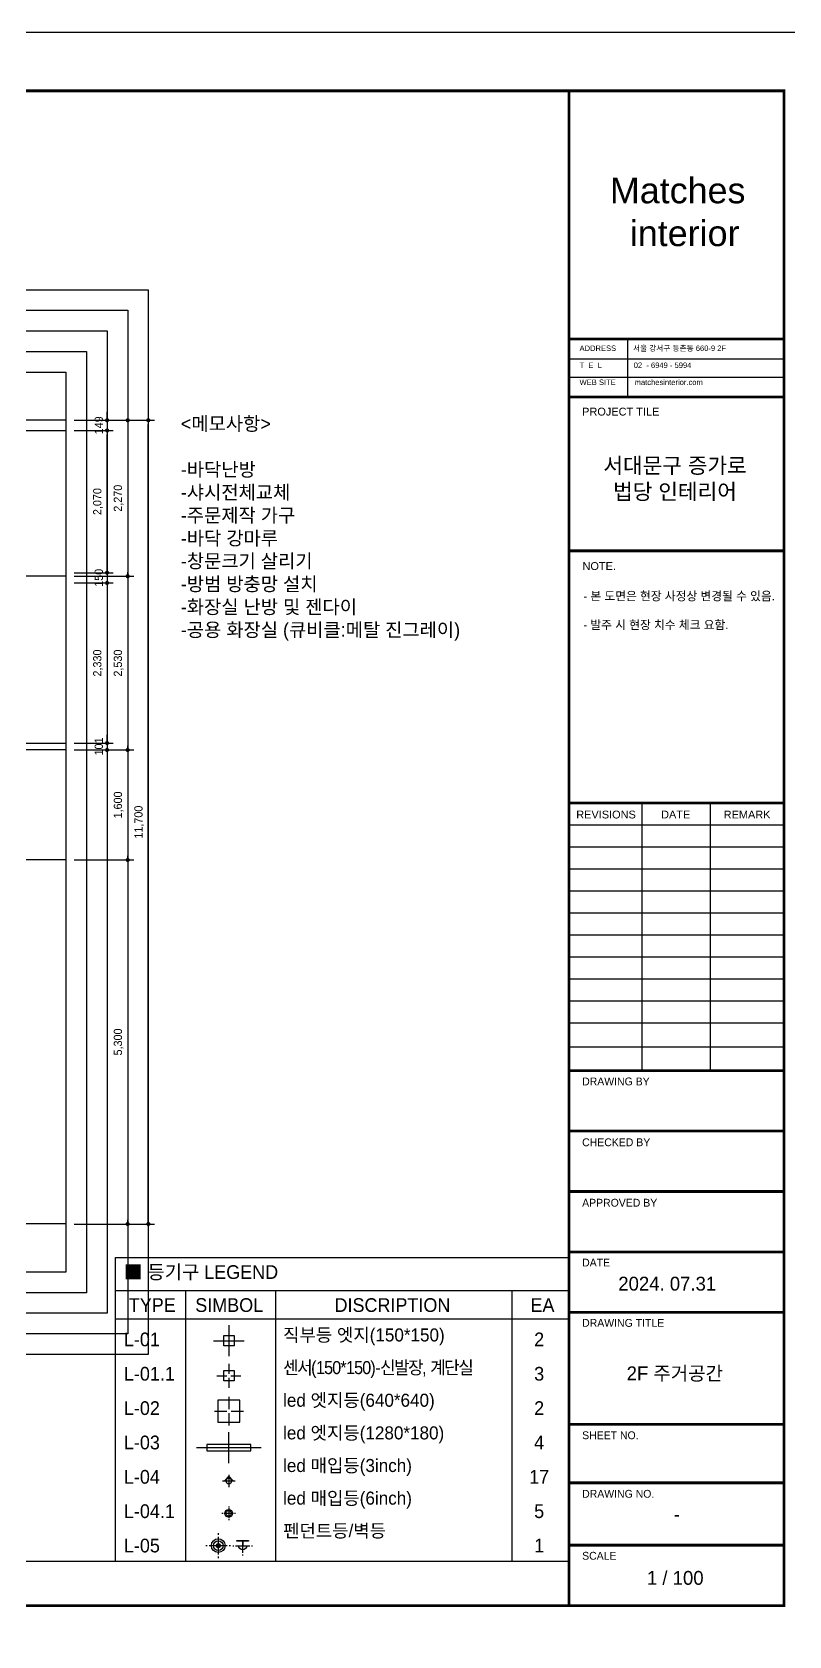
# Model space of a CAD drawing. Header units: millimetres. Extents: x -224448 to 1592092, y -164641 to 319001.
# Drawn here: x 102433 to 113451, y 170364 to 193710 of the extents above; entities that cross this region are included whole.
import ezdxf
from ezdxf.enums import TextEntityAlignment as Align

# ---------------------------------------------------------------- set-up
doc = ezdxf.new("R2010")
doc.units = ezdxf.units.MM
doc.linetypes.add('CENTER2', pattern=[1.125, 0.75, -0.125, 0.125, -0.125])
doc.layers.get('Defpoints').update_dxf_attribs({"color": 35})
for name, color, linetype in [('ARREA', 1, 'Continuous'), ('DIM', 3, 'Continuous'), ('I-CL-LIT', 7, 'Continuous'), ('I-LIGHT', 1, 'Continuous'), ('I-TEXT', 7, 'Continuous'), ('I_FORMAT', 7, 'Continuous'), ('I_FUR', 6, 'Continuous'), ('I_HAT', 8, 'Continuous'), ('I_WALL', 3, 'Continuous'), ('Layer 1', 7, 'Continuous'), ('LIG', 6, 'Continuous')]:
    doc.layers.add(name, color=color, linetype=linetype)
doc.styles.add('HY울릉도', font='')
doc.styles.add('IABU-글꼴스타일', font='')
doc.styles.add('NTOP', font='Dotum.ttf')
doc.styles.add('sim', font='')
doc.styles.get("Standard").update_dxf_attribs({"font": 'arial.ttf'})
doc.styles.add('주석', font='arial.ttf')
doc.styles.get('HY울릉도').set_extended_font_data('HY울릉도L')
doc.styles.get('IABU-글꼴스타일').set_extended_font_data('HY울릉도L')
doc.styles.get('sim').set_extended_font_data('Pretendard Variable Light')
doc.dimstyles.new('IABC-100 (SUB)', dxfattribs={"dimscale": 60, "dimtxt": 2, "dimasz": 1, "dimexe": 1.5, "dimexo": 2, "dimgap": 1, "dimtad": 1, "dimdec": 0, "dimdsep": 46, "dimlunit": 6, "dimtxsty": 'IABU-글꼴스타일', "dimblk": '1234_Dot', "dimcen": 1, "dimclrd": 4, "dimclre": 4, "dimclrt": 7, "dimadec": 0, "dimazin": 0, "dimtfac": 1, "dimtdec": 0, "dimtix": 1, "dimtmove": 2, "dimatfit": 3, "dimldrblk": '1234_Dot', "dimfxl": 2, "dimtolj": 1, "dimtzin": 0, "dimarcsym": 0})

# ---------------------------------------------------------------- blocks, each defined once
blk = doc.blocks.new('1234_Dot')
at = {"color": 0, "linetype": 'ByBlock', "lineweight": -2}
blk.add_line((-0.5, 0), (-1, 0), dxfattribs=at)
at = {"color": 0, "linetype": 'ByBlock', "const_width": 0.5}
blk.add_lwpolyline([(-0.25, 0, 1), (0.25, 0, 1)], format="xyb", close=True, dxfattribs=at)
blk = doc.blocks.new('*D965')
at = {"layer": 'Defpoints', "color": 0, "ltscale": 50, "transparency": 16777216}
for p in [(102925, 181660), (102925, 176360), (103825, 176360)]:
    blk.add_point(p, dxfattribs=at)
at = {"layer": 'DIM', "color": 4, "lineweight": -2, "ltscale": 50, "transparency": 16777216}
for p, q in [((103045, 181660), (103915, 181660)), ((103825, 181600), (103825, 176420)), ((103045, 176360), (103915, 176360))]:
    blk.add_line(p, q, dxfattribs=at)
at = {"layer": 'DIM', "color": 4, "lineweight": -2, "ltscale": 50, "transparency": 16777216, "xscale": 60, "yscale": 60, "zscale": 60}
for p, rotation in [((103825, 181660), 90), ((103825, 176360), 270)]:
    blk.add_blockref('1234_Dot', p, dxfattribs=dict(at, rotation=rotation))
at = {"layer": 'DIM', "color": 7, "ltscale": 50, "transparency": 16777216, "insert": (103693, 179010), "char_height": 120, "attachment_point": 5, "rotation": 90, "style": 'IABU-글꼴스타일'}
blk.add_mtext('\\A1;5,300', dxfattribs=at)
blk = doc.blocks.new('*D941')
at = {"layer": 'Defpoints', "color": 0, "ltscale": 50, "transparency": 16777216}
for p in [(102925, 188060), (104125, 188060), (102925, 176360)]:
    blk.add_point(p, dxfattribs=at)
at = {"layer": 'DIM', "color": 4, "lineweight": -2, "ltscale": 50, "transparency": 16777216}
for p, q in [((103045, 188060), (104215, 188060)), ((104125, 176420), (104125, 188000)), ((103045, 176360), (104215, 176360))]:
    blk.add_line(p, q, dxfattribs=at)
at = {"layer": 'DIM', "color": 4, "lineweight": -2, "ltscale": 50, "transparency": 16777216, "xscale": 60, "yscale": 60, "zscale": 60}
for p, rotation in [((104125, 188060), 90), ((104125, 176360), 270)]:
    blk.add_blockref('1234_Dot', p, dxfattribs=dict(at, rotation=rotation))
at = {"layer": 'DIM', "color": 7, "ltscale": 50, "transparency": 16777216, "insert": (103993, 182210), "char_height": 120, "attachment_point": 5, "rotation": 90, "style": 'IABU-글꼴스타일'}
blk.add_mtext('\\A1;11,700', dxfattribs=at)
blk = doc.blocks.new('*D978')
at = {"layer": 'Defpoints', "color": 0, "ltscale": 50, "transparency": 16777216}
for p in [(102925, 187911), (103525, 187911), (102925, 185841)]:
    blk.add_point(p, dxfattribs=at)
at = {"layer": 'DIM', "color": 4, "lineweight": -2, "ltscale": 50, "transparency": 16777216}
for p, q in [((103045, 187911), (103615, 187911)), ((103525, 185901), (103525, 187851)), ((103045, 185841), (103615, 185841))]:
    blk.add_line(p, q, dxfattribs=at)
at = {"layer": 'DIM', "color": 4, "lineweight": -2, "ltscale": 50, "transparency": 16777216, "xscale": 60, "yscale": 60, "zscale": 60}
for p, rotation in [((103525, 187911), 90), ((103525, 185841), 270)]:
    blk.add_blockref('1234_Dot', p, dxfattribs=dict(at, rotation=rotation))
at = {"layer": 'DIM', "color": 7, "ltscale": 50, "transparency": 16777216, "insert": (103393, 186876), "char_height": 120, "attachment_point": 5, "rotation": 90, "style": 'IABU-글꼴스타일'}
blk.add_mtext('\\A1;2,070', dxfattribs=at)
blk = doc.blocks.new('*D947')
at = {"layer": 'Defpoints', "color": 0, "ltscale": 50, "transparency": 16777216}
for p in [(102925, 185841), (102925, 185691), (103525, 185691)]:
    blk.add_point(p, dxfattribs=at)
at = {"layer": 'DIM', "color": 4, "lineweight": -2, "ltscale": 50, "transparency": 16777216}
for p, q in [((103045, 185841), (103615, 185841)), ((103525, 185901), (103525, 185961)), ((103525, 185841), (103525, 185691)), ((103045, 185691), (103615, 185691)), ((103525, 185631), (103525, 185571))]:
    blk.add_line(p, q, dxfattribs=at)
at = {"layer": 'DIM', "color": 4, "lineweight": -2, "ltscale": 50, "transparency": 16777216, "xscale": 60, "yscale": 60, "zscale": 60}
for p, rotation in [((103525, 185841), 270), ((103525, 185691), 90)]:
    blk.add_blockref('1234_Dot', p, dxfattribs=dict(at, rotation=rotation))
at = {"layer": 'DIM', "color": 7, "ltscale": 50, "transparency": 16777216, "insert": (103405, 185766), "char_height": 120, "attachment_point": 5, "rotation": 90, "style": 'IABU-글꼴스타일'}
blk.add_mtext('\\A1;150', dxfattribs=at)
blk = doc.blocks.new('*D975')
at = {"layer": 'Defpoints', "color": 0, "ltscale": 50, "transparency": 16777216}
for p in [(102925, 183260), (102925, 181660), (103825, 181660)]:
    blk.add_point(p, dxfattribs=at)
at = {"layer": 'DIM', "color": 4, "lineweight": -2, "ltscale": 50, "transparency": 16777216}
for p, q in [((103045, 183260), (103915, 183260)), ((103825, 183200), (103825, 181720)), ((103045, 181660), (103915, 181660))]:
    blk.add_line(p, q, dxfattribs=at)
at = {"layer": 'DIM', "color": 4, "lineweight": -2, "ltscale": 50, "transparency": 16777216, "xscale": 60, "yscale": 60, "zscale": 60}
for p, rotation in [((103825, 183260), 90), ((103825, 181660), 270)]:
    blk.add_blockref('1234_Dot', p, dxfattribs=dict(at, rotation=rotation))
at = {"layer": 'DIM', "color": 7, "ltscale": 50, "transparency": 16777216, "insert": (103693, 182460), "char_height": 120, "attachment_point": 5, "rotation": 90, "style": 'IABU-글꼴스타일'}
blk.add_mtext('\\A1;1,600', dxfattribs=at)
blk = doc.blocks.new('*D976')
at = {"layer": 'Defpoints', "color": 0, "ltscale": 50, "transparency": 16777216}
for p in [(102925, 185790), (102925, 183260), (103825, 183260)]:
    blk.add_point(p, dxfattribs=at)
at = {"layer": 'DIM', "color": 4, "lineweight": -2, "ltscale": 50, "transparency": 16777216}
for p, q in [((103045, 185790), (103915, 185790)), ((103825, 185730), (103825, 183320)), ((103045, 183260), (103915, 183260))]:
    blk.add_line(p, q, dxfattribs=at)
at = {"layer": 'DIM', "color": 4, "lineweight": -2, "ltscale": 50, "transparency": 16777216, "xscale": 60, "yscale": 60, "zscale": 60}
for p, rotation in [((103825, 185790), 90), ((103825, 183260), 270)]:
    blk.add_blockref('1234_Dot', p, dxfattribs=dict(at, rotation=rotation))
at = {"layer": 'DIM', "color": 7, "ltscale": 50, "transparency": 16777216, "insert": (103693, 184525), "char_height": 120, "attachment_point": 5, "rotation": 90, "style": 'IABU-글꼴스타일'}
blk.add_mtext('\\A1;2,530', dxfattribs=at)
blk = doc.blocks.new('*D949')
at = {"layer": 'Defpoints', "color": 0, "ltscale": 50, "transparency": 16777216}
for p in [(102925, 188060), (102925, 185790), (103825, 185790)]:
    blk.add_point(p, dxfattribs=at)
at = {"layer": 'DIM', "color": 4, "lineweight": -2, "ltscale": 50, "transparency": 16777216}
for p, q in [((103045, 188060), (103915, 188060)), ((103825, 188000), (103825, 185850)), ((103045, 185790), (103915, 185790))]:
    blk.add_line(p, q, dxfattribs=at)
at = {"layer": 'DIM', "color": 4, "lineweight": -2, "ltscale": 50, "transparency": 16777216, "xscale": 60, "yscale": 60, "zscale": 60}
for p, rotation in [((103825, 188060), 90), ((103825, 185790), 270)]:
    blk.add_blockref('1234_Dot', p, dxfattribs=dict(at, rotation=rotation))
at = {"layer": 'DIM', "color": 7, "ltscale": 50, "transparency": 16777216, "insert": (103693, 186925), "char_height": 120, "attachment_point": 5, "rotation": 90, "style": 'IABU-글꼴스타일'}
blk.add_mtext('\\A1;2,270', dxfattribs=at)
blk = doc.blocks.new('*D977')
at = {"layer": 'Defpoints', "color": 0, "ltscale": 50, "transparency": 16777216}
for p in [(102925, 185691), (102925, 183361), (103525, 183361)]:
    blk.add_point(p, dxfattribs=at)
at = {"layer": 'DIM', "color": 4, "lineweight": -2, "ltscale": 50, "transparency": 16777216}
for p, q in [((103045, 185691), (103615, 185691)), ((103525, 185631), (103525, 183421)), ((103045, 183361), (103615, 183361))]:
    blk.add_line(p, q, dxfattribs=at)
at = {"layer": 'DIM', "color": 4, "lineweight": -2, "ltscale": 50, "transparency": 16777216, "xscale": 60, "yscale": 60, "zscale": 60}
for p, rotation in [((103525, 185691), 90), ((103525, 183361), 270)]:
    blk.add_blockref('1234_Dot', p, dxfattribs=dict(at, rotation=rotation))
at = {"layer": 'DIM', "color": 7, "ltscale": 50, "transparency": 16777216, "insert": (103393, 184526), "char_height": 120, "attachment_point": 5, "rotation": 90, "style": 'IABU-글꼴스타일'}
blk.add_mtext('\\A1;2,330', dxfattribs=at)
blk = doc.blocks.new('*D950')
at = {"layer": 'Defpoints', "color": 0, "ltscale": 50, "transparency": 16777216}
for p in [(102925, 183361), (102925, 183260), (103525, 183260)]:
    blk.add_point(p, dxfattribs=at)
at = {"layer": 'DIM', "color": 4, "lineweight": -2, "ltscale": 50, "transparency": 16777216}
for p, q in [((103045, 183361), (103615, 183361)), ((103525, 183421), (103525, 183481)), ((103525, 183361), (103525, 183260)), ((103045, 183260), (103615, 183260)), ((103525, 183200), (103525, 183140))]:
    blk.add_line(p, q, dxfattribs=at)
at = {"layer": 'DIM', "color": 4, "lineweight": -2, "ltscale": 50, "transparency": 16777216, "xscale": 60, "yscale": 60, "zscale": 60}
for p, rotation in [((103525, 183361), 270), ((103525, 183260), 90)]:
    blk.add_blockref('1234_Dot', p, dxfattribs=dict(at, rotation=rotation))
at = {"layer": 'DIM', "color": 7, "ltscale": 50, "transparency": 16777216, "insert": (103405, 183311), "char_height": 120, "attachment_point": 5, "rotation": 90, "style": 'IABU-글꼴스타일'}
blk.add_mtext('\\A1;101', dxfattribs=at)
blk = doc.blocks.new('*D963')
at = {"layer": 'Defpoints', "color": 0, "ltscale": 50, "transparency": 16777216}
for p in [(102925, 188060), (102925, 187911), (103525, 187911)]:
    blk.add_point(p, dxfattribs=at)
at = {"layer": 'DIM', "color": 4, "lineweight": -2, "ltscale": 50, "transparency": 16777216}
for p, q in [((103525, 188120), (103525, 188180)), ((103045, 188060), (103615, 188060)), ((103525, 188060), (103525, 187911)), ((103045, 187911), (103615, 187911)), ((103525, 187851), (103525, 187791))]:
    blk.add_line(p, q, dxfattribs=at)
at = {"layer": 'DIM', "color": 4, "lineweight": -2, "ltscale": 50, "transparency": 16777216, "xscale": 60, "yscale": 60, "zscale": 60}
for p, rotation in [((103525, 188060), 270), ((103525, 187911), 90)]:
    blk.add_blockref('1234_Dot', p, dxfattribs=dict(at, rotation=rotation))
at = {"layer": 'DIM', "color": 7, "ltscale": 50, "transparency": 16777216, "insert": (103405, 187986), "char_height": 120, "attachment_point": 5, "rotation": 90, "style": 'IABU-글꼴스타일'}
blk.add_mtext('\\A1;149', dxfattribs=at)
blk = doc.blocks.new('J15')
at = {"layer": 'I-LIGHT', "color": 6, "ltscale": 50}
for p, q in [((319165, 48370), (319165, 47920)), ((318940, 48145), (319390, 48145))]:
    blk.add_line(p, q, dxfattribs=at)
blk.add_lwpolyline([(319090, 48220), (319240, 48220), (319240, 48070), (319090, 48070)], close=True, dxfattribs=at)
blk = doc.blocks.new('j51')
at = {"layer": 'I-LIGHT'}
for p, q in [((93551, 140906), (93551, 140546)), ((93131, 140486), (93491, 140486)), ((93551, 140486), (93550, 140486)), ((93551, 140487), (93551, 140485)), ((93551, 140486), (93552, 140486)), ((93551, 140426), (93551, 140066)), ((93611, 140486), (93971, 140486))]:
    blk.add_line(p, q, dxfattribs=at)
at = {"layer": 'I-LIGHT', "linetype": 'Continuous'}
blk.add_lwpolyline([(93871, 140806), (93231, 140806), (93231, 140166), (93871, 140166)], close=True, dxfattribs=at)
blk = doc.blocks.new('l2')
blk.add_circle((354296, 53893), 37.5)
at = {"layer": 'I-CL-LIT', "color": 1}
for p, q in [((354239, 53893), (354230, 53893)), ((354344, 53893), (354248, 53893)), ((354296, 53959), (354296, 53950)), ((354296, 53942), (354296, 53845)), ((354362, 53893), (354353, 53893)), ((354296, 53836), (354296, 53828))]:
    blk.add_line(p, q, dxfattribs=at)
blk.add_circle((354296, 53893), 26.3, dxfattribs=at)
blk = doc.blocks.new('j551')
at = {"layer": 'LIG'}
h = blk.add_hatch(color=1, dxfattribs=at)
edge = h.paths.add_edge_path()
edge.add_arc((98020, 127390), 60, 0, 360)
at = {"layer": 'LIG', "color": 1}
for p, q in [((98020, 127750), (98020, 127710)), ((98020, 127650), (98020, 127130)), ((97660, 127390), (97700, 127390)), ((97760, 127390), (98280, 127390)), ((98020, 127070), (98020, 127030)), ((98340, 127390), (98380, 127390))]:
    blk.add_line(p, q, dxfattribs=at)
at = {"layer": 'LIG', "color": 6}
blk.add_circle((98020, 127390), 200, dxfattribs=at)
at = {"layer": 'LIG', "color": 1}
for radius in [140, 60]:
    blk.add_circle((98020, 127390), radius, dxfattribs=at)
blk = doc.blocks.new('SP01')
at = {"layer": 'I-LIGHT'}
blk.add_hatch(color=1, dxfattribs=at).paths.add_polyline_path([(2182616, -1632810), (2182551, -1632878), (2182576, -1632878, -1), (2182656, -1632878), (2182680, -1632878)])
at = {"layer": 'I-LIGHT', "color": 1}
for p, q in [((2182616, -1632787), (2182616, -1632970)), ((2182707, -1632878), (2182524, -1632878)), ((2182616, -1632810), (2182551, -1632878)), ((2182551, -1632878), (2182576, -1632878)), ((2182616, -1632810), (2182680, -1632878)), ((2182656, -1632878), (2182680, -1632878))]:
    blk.add_line(p, q, dxfattribs=at)
at = {"layer": 'I-LIGHT', "color": 4}
blk.add_circle((2182616, -1632878), 40, dxfattribs=at)
blk = doc.blocks.new('j855')
at = {"layer": 'I-LIGHT'}
for p, q in [((96735, 140572), (96735, 140427)), ((96560, 140397), (96705, 140397)), ((96735, 140398), (96735, 140396)), ((96735, 140367), (96735, 140222)), ((96765, 140397), (96910, 140397))]:
    blk.add_line(p, q, dxfattribs=at)
at = {"layer": 'I-LIGHT', "ltscale": 50}
blk.add_lwpolyline([(96660, 140472), (96810, 140472), (96810, 140322), (96660, 140322)], close=True, dxfattribs=at)
at = {"layer": 'I-LIGHT'}
blk.add_lwpolyline([(96736, 140397), (96735, 140397), (96734, 140397)], dxfattribs=at)
blk = doc.blocks.new('B-03')
at = {"layer": 'LIG', "color": 1}
for p, q in [((-144, 74), (-128, 74)), ((-104, 74), (104, 74)), ((0, 218), (0, 202)), ((0, 178), (0, 10)), ((128, 74), (144, 74))]:
    blk.add_line(p, q, dxfattribs=at)
at = {"layer": 'LIG', "color": 6}
for p, q in [((-58, 74), (58, 74)), ((0, 10), (0, 74))]:
    blk.add_line(p, q, dxfattribs=at)
at = {"layer": 'LIG', "color": 3}
blk.add_lwpolyline([(-83, 10), (-83, 0), (83, 0), (83, 10)], close=True, dxfattribs=at)
at = {"layer": 'LIG', "color": 6}
blk.add_arc((0, 74), 58.5, 0, 180, dxfattribs=at)
blk = doc.blocks.new('j512')
at = {"layer": 'LIG'}
blk.add_blockref('B-03', (99844, 140240), dxfattribs=at)

msp = doc.modelspace()

# ---------------------------------------------------------------- hatches: boundary and pattern name
at = {"layer": 'I_HAT'}
h = msp.add_hatch(dxfattribs=at)
h.set_pattern_fill('ANSI31', color=256, scale=10)
h.set_pattern_definition([(45, (-33619.093, 33906.922), (-22.4506403, 22.4506403), [])])
h.paths.add_polyline_path([(94779.894, 183165.492), (94456.894, 183165.492), (94456.894, 182645.492), (94779.894, 182645.492)])
h.paths.add_polyline_path([(94776.894, 176540.492), (94456.894, 176540.492), (94456.894, 176360.492), (94776.894, 176360.492)])
h.paths.add_polyline_path([(94776.894, 176360.492), (94456.894, 176360.492), (94456.894, 176260.492), (94776.894, 176260.492)])
h.paths.add_polyline_path([(94776.894, 176260.412), (94456.894, 176260.412), (94456.894, 176255.728), (94776.894, 176255.728)])
h.paths.add_polyline_path([(94776.894, 176255.728), (94456.894, 176255.728), (94456.894, 176237.374), (94776.894, 176237.374)])
h.paths.add_polyline_path([(94776.894, 176237.374), (94456.894, 176237.374), (94456.894, 176233.374), (94776.894, 176233.374)])
h.paths.add_polyline_path([(94776.894, 176233.374), (94456.894, 176233.374), (94456.894, 176215.728), (94776.894, 176215.728)])
h.paths.add_polyline_path([(94776.894, 176215.728), (94456.894, 176215.728), (94456.894, 176160.492), (94776.894, 176160.492)])
h.paths.add_polyline_path([(94249.998, 179334.42), (94249.998, 179851.563), (94047.141, 179851.563), (94047.141, 179334.42)], flags=9)
h.paths.add_polyline_path([(94249.998, 176162.706), (94249.998, 176531.277), (94069.998, 176531.277), (94069.998, 176162.706)], flags=9)
h.paths.add_polyline_path([(102338.934, 182535.865), (102925.111, 182535.865), (102925.111, 182715.36), (102338.934, 182715.36)], flags=9)
h.paths.add_polyline_path([(100557.81, 182426.981), (101475.919, 182426.981), (101475.919, 182799.684), (100557.81, 182799.684)], flags=9)
h.paths.add_polyline_path([(99930.26, 187256.715), (101121.072, 187256.715), (101121.072, 187629.418), (99930.26, 187629.418)], flags=9)
h.paths.add_polyline_path([(94523.684, 187300.812), (95441.793, 187300.812), (95441.793, 187673.515), (94523.684, 187673.515)], flags=9)
h.paths.add_polyline_path([(96741.644, 178664.292), (97387.05, 178664.292), (97387.05, 179036.995), (96741.644, 179036.995)], flags=9)
h.paths.add_polyline_path([(96508.495, 178137.695), (97135.435, 178137.695), (97135.435, 178349.262), (96508.495, 178349.262)], flags=9)
h.paths.add_polyline_path([(96507.383, 178340.284), (98104.546, 178340.284), (98104.546, 178545.807), (96507.383, 178545.807)], flags=9)
h.paths.add_polyline_path([(92051.227, 184384.65), (93585.582, 184384.65), (93585.582, 185282.46), (92051.227, 185282.46)], flags=9)
h.paths.add_polyline_path([(89735.147, 180975.883), (90831.071, 180975.883), (90831.071, 181379.778), (89735.147, 181379.778)], flags=9)
h.paths.add_polyline_path([(98648.771, 181425.883), (99744.695, 181425.883), (99744.695, 181829.778), (98648.771, 181829.778)], flags=9)
h.paths.add_polyline_path([(101214.622, 177210.883), (102021.551, 177210.883), (102021.551, 177614.777), (101214.622, 177614.777)], flags=9)
h.paths.add_polyline_path([(100399.644, 176455.883), (101206.574, 176455.883), (101206.574, 176859.777), (100399.644, 176859.777)], flags=9)
h.paths.add_polyline_path([(101338.608, 187259.849), (101992.276, 187259.849), (101992.276, 187663.2), (101338.608, 187663.2)], flags=9)
h.paths.add_polyline_path([(100132.025, 185046.818), (100862.324, 185046.818), (100862.324, 185450.713), (100132.025, 185450.713)], flags=9)
h.paths.add_polyline_path([(91779.925, 186503.645), (92875.849, 186503.645), (92875.849, 186907.539), (91779.925, 186907.539)], flags=9)

# ---------------------------------------------------------------- linework, layer by layer
at = {"color": 2}
for p, q in [((102124.894, 187911.391), (102924.894, 187911.391)), ((102124.894, 183361.391), (102924.894, 183361.391))]:
    msp.add_line(p, q, dxfattribs=at)
for p, q in [((104667.975, 175390.417), (104667.975, 171445.353)), ((105977.975, 175390.417), (105977.975, 171445.353)), ((109417.975, 175390.417), (109417.975, 171445.353)), ((103647.975, 174980.417), (110247.975, 174980.417))]:
    msp.add_line(p, q)
at = {"layer": 'ARREA', "color": 1, "linetype": 'CENTER2', "ltscale": 2000}
for p, q in [((102924.894, 188060.492), (89024.894, 188060.492)), ((102924.894, 185790.492), (98974.894, 185790.492)), ((102924.894, 183260.492), (98974.894, 183260.492)), ((102924.894, 181660.492), (98974.894, 181660.492)), ((102924.894, 176360.492), (89024.894, 176360.492))]:
    msp.add_line(p, q, dxfattribs=at)
at = {"layer": 'Defpoints'}
for points in [[(80660, 193710.153), (114260, 193710.153), (114260, 169950.153), (80660, 169950.153)], [(87824.894, 189960.492), (104124.894, 189960.492), (104124.894, 174460.492), (87824.894, 174460.492)], [(88124.894, 189660.492), (103824.894, 189660.492), (103824.894, 174760.492), (88124.894, 174760.492)], [(88424.894, 189360.492), (103524.894, 189360.492), (103524.894, 175060.492), (88424.894, 175060.492)], [(88724.894, 189060.492), (103224.894, 189060.492), (103224.894, 175360.492), (88724.894, 175360.492)], [(89024.894, 188760.492), (102924.894, 188760.492), (102924.894, 175660.492), (89024.894, 175660.492)]]:
    msp.add_lwpolyline(points, close=True, dxfattribs=at)
at = {"layer": 'I-TEXT', "color": 0}
msp.add_line((103647.975, 175390.417), (110247.975, 175390.417), dxfattribs=at)
msp.add_lwpolyline([(103647.975, 175870.417), (110247.975, 175870.417), (110247.975, 171445.353), (103647.975, 171445.353)], close=True, dxfattribs=at)
at = {"layer": 'I_FORMAT'}
for p, q in [((111103.173, 189243.348), (111103.173, 188397.188)), ((110247.896, 188955.014), (113379.921, 188955.014)), ((110247.975, 188686.214), (113383.628, 188686.214)), ((111316.407, 178579.872), (111316.407, 182475.296)), ((112308.598, 178593.065), (112308.598, 182488.489)), ((110247.975, 182168.489), (113380, 182168.489)), ((110247.975, 181848.489), (113380, 181848.489)), ((110247.975, 181528.489), (113380, 181528.489)), ((110247.975, 181208.489), (113380, 181208.489)), ((110247.975, 180888.489), (113380, 180888.489)), ((110247.975, 180568.489), (113380, 180568.489)), ((110247.975, 180248.489), (113380, 180248.489)), ((110247.975, 179928.489), (113380, 179928.489)), ((110247.975, 179608.489), (113380, 179608.489)), ((110247.975, 179288.489), (113380, 179288.489)), ((110247.975, 178940.777), (113380, 178940.777)), ((110247.975, 171445.353), (81540, 171445.353))]:
    msp.add_line(p, q, dxfattribs=at)
for points, const_width in [([(110247.975, 170805.353), (81540, 170805.353), (81540, 192854.953), (110247.975, 192854.953)], 40.174), ([(110247.975, 192854.953), (110247.975, 170798.544)], 40.174), ([(110247.975, 192854.953), (113380, 192854.953), (113380, 170805.353), (110247.975, 170805.353)], 40.174), ([(110247.975, 189243.348), (113380, 189243.348)], 40.174), ([(110247.975, 188397.88), (113374.834, 188397.88)], 40.174), ([(110247.975, 186159.607), (113380, 186159.607)], 40.174), ([(110247.975, 182488.489), (113380, 182488.489)], 40.174), ([(110247.975, 178593.065), (113380, 178593.065)], 40.174), ([(113380, 178593.065), (110580, 178593.065)], 16), ([(110247.975, 177713.065), (113380, 177713.065)], 40.174), ([(110247.975, 176833.065), (113380, 176833.065)], 40.174), ([(110247.975, 175953.065), (113380, 175953.065)], 40.174), ([(110247.975, 175073.065), (113380, 175073.065)], 40.174), ([(110247.975, 173445.353), (113380, 173445.353)], 40.174), ([(110580, 173445.353), (113380, 173445.353)], 24), ([(110247.975, 172593.065), (113380, 172593.065)], 40.174), ([(110580, 172593.065), (113380, 172593.065)], 24), ([(110247.975, 171685.353), (113380, 171685.353)], 40.174), ([(110580, 171685.353), (113380, 171685.353)], 24)]:
    msp.add_lwpolyline(points, dxfattribs=dict(at, const_width=const_width))
at = {"layer": 'I_FUR', "color": 6, "linetype": 'Continuous'}
for p, q in [((105298.475, 172880.417), (105298.475, 173330.417)), ((104828.475, 173105.417), (105768.475, 173105.417))]:
    msp.add_line(p, q, dxfattribs=at)
msp.add_lwpolyline([(104978.475, 173150.417), (104978.475, 173060.417), (105618.475, 173060.417), (105618.475, 173150.417)], close=True, dxfattribs=at)

# ---------------------------------------------------------------- block references
msp.add_blockref('j855', (8562.636, 33754.267))
at = {"xscale": 0.5, "yscale": 0.5, "zscale": 0.5}
for name, p in [('j51', (58523.443, 103392.204)), ('j551', (56133.261, 107983.171))]:
    msp.add_blockref(name, p, dxfattribs=at)
at = {"xscale": -1, "rotation": 180}
msp.add_blockref('j512', (5654.805, 311991.52), dxfattribs=at)
at = {"layer": 'I-LIGHT', "color": 1, "xscale": -1}
msp.add_blockref('SP01', (2287913.535, 1805498.092), dxfattribs=at)
at = {"layer": 'I_HAT'}
msp.add_blockref('J15', (-213867.025, 126515.417), dxfattribs=at)
at = {"layer": 'I_WALL', "xscale": 1.5, "yscale": 1.5, "zscale": 1.5}
msp.add_blockref('l2', (-426148.839, 91308.934), dxfattribs=at)

# ---------------------------------------------------------------- texts
at = {"attachment_point": 1}
for s, insert, char_height, width in [('\\pxsm1.5;{\\fGulim|b0|i0|c129|p50;직부등 엣지(1\\fGulim|b0|i0|c0|p50;50*150)\\P\\fGulim|b0|i0|c129|p50;\\W0.95;\\T0.9;센서(1\\fGulim|b0|i0|c0|p50;50*150)\\fGulim|b0|i0|c129|p50;-신발장, 계단실\\W1;\\T1;\\P\\fGulim|b0|i0|c0|p50;led\\fGulim|b0|i0|c129|p50; 엣지등\\fGulim|b0|i0|c0|p50;(640*640)\\P\\fGulim|b0|i0|c129|p50;led 엣지등\\fGulim|b0|i0|c0|p50;(1280*180)\\Pled \\fGulim|b0|i0|c129|p50;매입등\\fGulim|b0|i0|c0|p50;(3\\fGulim|b0|i0|c129|p50;inch)\\P\\fGulim|b0|i0|c0|p50;led \\fGulim|b0|i0|c129|p50;매입등(6inch)\\P펜던트등/벽등}', (106087.027, 174840.417), 190, 3408.33664), ('\\pxsm1.5;{\\fGulim|b0|i0|c129|p50;L-01\\PL-01.1\\PL-02\\PL-03\\PL-04\\PL-04.1\\PL-05}', (103769.775, 174780.417), 200, 860.56499), ('\\pxsm1.5,qc;{\\fGulim|b0|i0|c129|p50;2\\P3\\P2\\P4\\P17\\P5\\P1}', (109547.975, 174780.417), 200, 533.9718)]:
    msp.add_mtext(s, dxfattribs=dict(at, insert=insert, char_height=char_height, width=width))
at = {"layer": 'I-TEXT', "color": 0, "char_height": 200, "attachment_point": 1, "style": 'NTOP'}
for s, insert, width in [('\\pxsm1;<메모사항>\\P\\P\\ps*;-바닥난방\\P-샤시전체교체\\P-주문제작 가구\\P-바닥 강마루\\P-창문크기 살리기\\P-방범 방충망 설치\\P-화장실 난방 및 젠다이\\P-공용 화장실 (큐비클:메탈 진그레이)', (104598.803, 188110.258), 4967.82669), ('\\pxsm1,ql;■ 등기구 LEGEND', (103767.975, 175760.417), 3178.397), ('\\pxqc;{\\fGulim|b0|i0|c129|p50;TYPE}', (103767.975, 175280.417), 830), ('\\pxqc;{\\fGulim|b0|i0|c129|p50;SIMBOL}', (104887.975, 175280.417), 830), ('\\pxqc;{\\fGulim|b0|i0|c129|p50;DISCRIPTION}', (106237.975, 175280.417), 2882.38209), ('\\pxqc;{\\fGulim|b0|i0|c129|p50;EA}', (109547.975, 175280.417), 630)]:
    msp.add_mtext(s, dxfattribs=dict(at, insert=insert, width=width))
at = {"layer": 'I_FORMAT'}
for s, height, p in [('PROJECT TILE', 114.03042, (110440.905, 188128.439)), ('NOTE.', 114.0304, (110446.071, 185880.08))]:
    msp.add_text(s, height=height, dxfattribs=at).set_placement(p)
for s, p in [('REVISIONS', (110788.842, 182320.571)), ('DATE', (111802.748, 182320.571)), ('REMARK', (112842.446, 182319.88))]:
    msp.add_text(s, height=114.0304, dxfattribs=at).set_placement(p, align=Align.MIDDLE_CENTER)
at = {"layer": 'I_FORMAT', "style": 'sim'}
for s, height, p in [('DRAWING BY', 114.0304, (110440.905, 178378.259)), ('CHECKED BY', 114.0304, (110440.905, 177492.821)), ('APPROVED BY', 114.03042, (110440.905, 176612.821)), ('DATE', 114.0304, (110440.905, 175741.792)), ('2024. 07.31', 201.6, (110967.425, 175391.206)), ('DRAWING TITLE', 114.03042, (110440.905, 174863.808)), ('SHEET NO.', 114.0304, (110440.905, 173228.213)), ('DRAWING NO.', 114.03042, (110440.905, 172375.924)), ('SCALE', 114.0304, (110440.905, 171473.735))]:
    msp.add_text(s, height=height, dxfattribs=at).set_placement(p)
msp.add_text('-', height=201.6, dxfattribs=at).set_placement((111820.093, 172134.287), align=Align.MIDDLE_CENTER)
at = {"layer": 'I_FORMAT', "insert": (110403.179, 189147.79), "char_height": 114.030418, "width": 3215.12084, "attachment_point": 1, "line_spacing_factor": 0.93}
msp.add_mtext('{\\fGulim|b0|i0|c129|p50;\\H0.7x;ADDRESS        서울 강서구 등촌동 660-9 2F\\P\\fArial|b0|i0|c129|p34;\\P\\fGulim|b0|i0|c129|p50;T  E  L  \\fArial|b0|i0|c129|p34;          \\fArial|b0|i0|c0|p34;   \\fGulim|b0|i0|c129|p50;02  - 6949 - 5994\\P\\fArial|b0|i0|c129|p34;\\P\\fGulim|b0|i0|c129|p50;WEB SITE         matchesinterior.com}', dxfattribs=at)
at = {"layer": 'I_FORMAT', "insert": (111793.195, 187198.6), "char_height": 228.06084, "width": 7049.60658, "attachment_point": 5}
msp.add_mtext('{\\fPretendard Variable SemiBold|b0|i0|c129|p2;서대문구 증가로\\P법당 인테리어}', dxfattribs=at)
at = {"layer": 'I_FORMAT', "linetype": 'ByBlock', "insert": (110458.064, 185562.658), "char_height": 125.43346, "width": 2771.88373, "attachment_point": 1, "style": 'HY울릉도'}
msp.add_mtext('{\\fPretendard Variable Light|b0|i0|c129|p2;- 본 도면은 현장 사정상 변경될 수 있음.\\P\\P- 발주 시 현장 치수 체크 요함.}', dxfattribs=at)
at = {"layer": 'I_FORMAT', "char_height": 201.6, "width": 3701.04345, "attachment_point": 5, "style": 'sim'}
for s, insert in [('2F 주거공간', (111789.839, 174175.022)), ('1 / 100', (111796.701, 171207.63))]:
    msp.add_mtext(s, dxfattribs=dict(at, insert=insert))
at = {"layer": 'Layer 1', "color": 250, "insert": (110845.117, 190589.17), "char_height": 373.824, "attachment_point": 7, "style": '주석'}
msp.add_mtext('Matches\\P  interior', dxfattribs=at)

# ---------------------------------------------------------------- dimensions: what is measured, and where the dimension line sits
at = {"layer": 'DIM', "ltscale": 50}
for base, p1, p2, picture, middle in [((103524.894, 187911.391), (102924.894, 188060.492), (102924.894, 187911.391), '*D963', (103404.894, 187985.941)), ((104124.894, 188060.492), (102924.894, 176360.492), (102924.894, 188060.492), '*D941', (103993.466, 182210.492)), ((103824.894, 185790.492), (102924.894, 188060.492), (102924.894, 185790.492), '*D949', (103693.466, 186925.492)), ((103524.894, 187911.391), (102924.894, 185841.391), (102924.894, 187911.391), '*D978', (103393.466, 186876.391)), ((103524.894, 185691.391), (102924.894, 185841.391), (102924.894, 185691.391), '*D947', (103404.894, 185766.391)), ((103824.894, 183260.492), (102924.894, 185790.492), (102924.894, 183260.492), '*D976', (103693.466, 184525.492)), ((103524.894, 183361.391), (102924.894, 185691.391), (102924.894, 183361.391), '*D977', (103393.466, 184526.391)), ((103524.894, 183260.492), (102924.894, 183361.391), (102924.894, 183260.492), '*D950', (103404.894, 183310.941)), ((103824.894, 181660.492), (102924.894, 183260.492), (102924.894, 181660.492), '*D975', (103693.466, 182460.492)), ((103824.894, 176360.492), (102924.894, 181660.492), (102924.894, 176360.492), '*D965', (103693.466, 179010.492))]:
    dim = msp.add_linear_dim(base=base, p1=p1, p2=p2, angle=90, dimstyle='IABC-100 (SUB)', dxfattribs=at)
    dim.commit()
    dim.dimension.update_dxf_attribs({"geometry": picture, "text_midpoint": middle})

doc.saveas('drawing.dxf')
